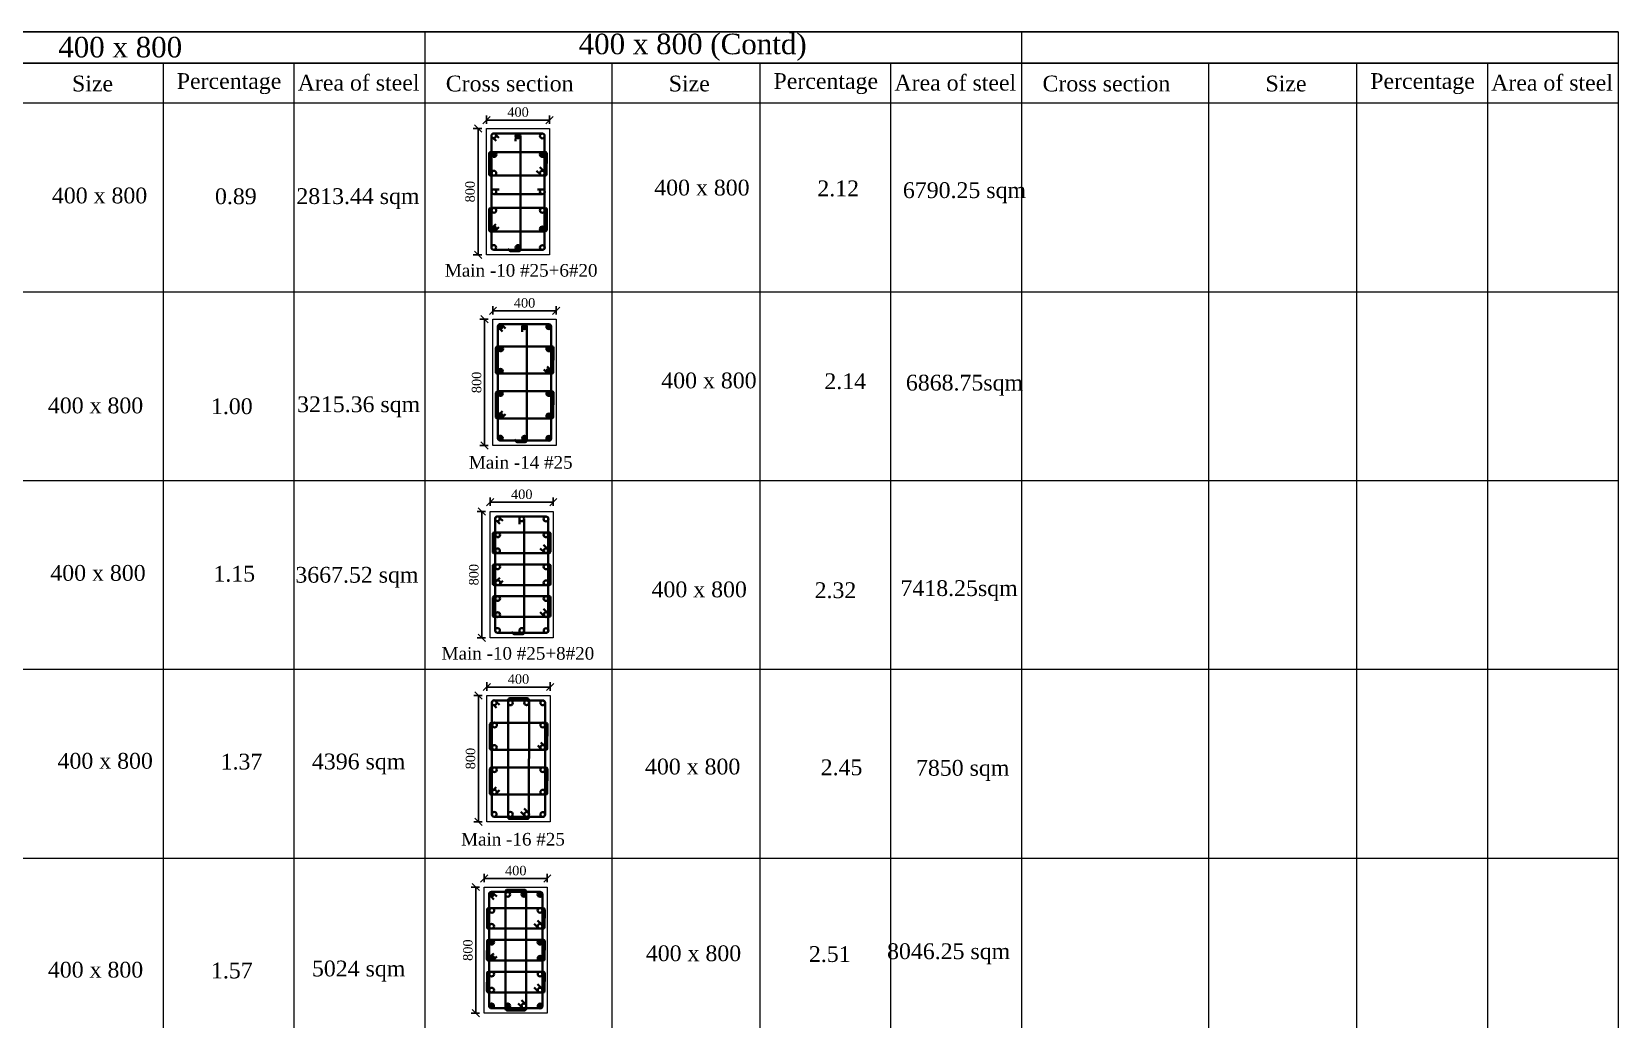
# Model space of a CAD drawing. Header units: millimetres. Extents: x -111267 to 10003021, y -40114 to 2142304.
# Drawn here: x 4447556 to 4497836, y 2111022 to 2142304 of the extents above; entities that cross this region are included whole.
import ezdxf

# ---------------------------------------------------------------- set-up
doc = ezdxf.new("R2010")
doc.units = ezdxf.units.MM
doc.header["$PDMODE"] = 2
doc.linetypes.add('DASHED2', pattern=[0.375, 0.25, -0.125])
for name, color, linetype, lineweight in [('6.Dim', 8, 'Continuous', 9), ('object line', 23, 'Continuous', 13), ('reinmt', 241, 'Continuous', 40), ('S-Beam', 4, 'DASHED2', 15), ('S-Dim', 8, 'Continuous', 5)]:
    doc.layers.add(name, color=color, linetype=linetype, lineweight=lineweight)
doc.layers.add('9.Title', color=7, linetype='Continuous')
doc.styles.add('DRIQsmall', font='times.ttf', dxfattribs={"height": 0.2})
doc.styles.add('Times new roman', font='times.ttf', dxfattribs={"height": 300})
doc.dimstyles.new('Scale 20', dxfattribs={"dimscale": 0, "dimtxt": 250, "dimasz": 230, "dimexe": 150, "dimexo": 150, "dimgap": 100, "dimtad": 1, "dimtoh": 1, "dimdec": 0, "dimlfac": 0.2, "dimzin": 0, "dimdsep": 46, "dimtxsty": 'Times new roman', "dimblk": 'OBLIQUE', "dimcen": 0.09, "dimclrd": 256, "dimclrt": 3, "dimadec": 0, "dimazin": 0, "dimtfac": 1, "dimtdec": 0, "dimtofl": 0, "dimtmove": 0, "dimatfit": 3, "dimfxl": 150, "dimfxlon": 1, "dimtolj": 1, "dimtzin": 0, "dimarcsym": 0})

# ---------------------------------------------------------------- blocks, each defined once
blk = doc.blocks.new('_Oblique')
at = {"color": 0, "linetype": 'ByBlock', "lineweight": -2}
blk.add_line((-0.5, -0.5), (0.5, 0.5), dxfattribs=at)
blk = doc.blocks.new('*D764')
at = {"layer": 'Defpoints', "color": 0, "ltscale": 6, "transparency": 16777216}
for p in [(4461968, 2139238), (4461701, 2135238), (4461968, 2135238)]:
    blk.add_point(p, dxfattribs=at)
at = {"layer": 'S-Dim', "color": 0, "lineweight": -2, "ltscale": 6, "transparency": 16777216}
for p, q in [((4461818, 2139238), (4461551, 2139238)), ((4461818, 2135238), (4461551, 2135238))]:
    blk.add_line(p, q, dxfattribs=at)
at = {"layer": 'S-Dim', "lineweight": -2, "ltscale": 6, "transparency": 16777216}
blk.add_line((4461701, 2139238), (4461701, 2135238), dxfattribs=at)
at = {"layer": 'S-Dim', "lineweight": -2, "ltscale": 6, "transparency": 16777216, "xscale": 230, "yscale": 230, "zscale": 230}
for p, rotation in [((4461701, 2139238), 90), ((4461701, 2135238), 270)]:
    blk.add_blockref('_Oblique', p, dxfattribs=dict(at, rotation=rotation))
at = {"layer": 'S-Dim', "color": 3, "ltscale": 6, "transparency": 16777216, "insert": (4461449, 2137238), "char_height": 300, "attachment_point": 5, "rotation": 90, "style": 'Times new roman'}
blk.add_mtext('\\A1;800', dxfattribs=at)
blk = doc.blocks.new('*D765')
at = {"layer": 'Defpoints', "color": 0, "ltscale": 6, "transparency": 16777216}
for p in [(4463968, 2139505), (4461968, 2139238), (4463968, 2139238)]:
    blk.add_point(p, dxfattribs=at)
at = {"layer": 'S-Dim', "color": 0, "lineweight": -2, "ltscale": 6, "transparency": 16777216}
for p, q in [((4461968, 2139388), (4461968, 2139655)), ((4463968, 2139388), (4463968, 2139655))]:
    blk.add_line(p, q, dxfattribs=at)
at = {"layer": 'S-Dim', "lineweight": -2, "ltscale": 6, "transparency": 16777216}
blk.add_line((4461968, 2139505), (4463968, 2139505), dxfattribs=at)
at = {"layer": 'S-Dim', "lineweight": -2, "ltscale": 6, "transparency": 16777216, "xscale": 230, "yscale": 230, "zscale": 230, "rotation": 180}
blk.add_blockref('_Oblique', (4461968, 2139505), dxfattribs=at)
at = {"layer": 'S-Dim', "lineweight": -2, "ltscale": 6, "transparency": 16777216, "xscale": 230, "yscale": 230, "zscale": 230}
blk.add_blockref('_Oblique', (4463968, 2139505), dxfattribs=at)
at = {"layer": 'S-Dim', "color": 3, "ltscale": 6, "transparency": 16777216, "insert": (4462968, 2139757), "char_height": 300, "attachment_point": 5, "style": 'Times new roman'}
blk.add_mtext('\\A1;400', dxfattribs=at)
blk = doc.blocks.new('*D766')
at = {"layer": 'Defpoints', "color": 0, "ltscale": 6, "transparency": 16777216}
for p in [(4462086, 2127105), (4461819, 2123105), (4462086, 2123105)]:
    blk.add_point(p, dxfattribs=at)
at = {"layer": 'S-Dim', "color": 0, "lineweight": -2, "ltscale": 6, "transparency": 16777216}
for p, q in [((4461936, 2127105), (4461669, 2127105)), ((4461936, 2123105), (4461669, 2123105))]:
    blk.add_line(p, q, dxfattribs=at)
at = {"layer": 'S-Dim', "lineweight": -2, "ltscale": 6, "transparency": 16777216}
blk.add_line((4461819, 2127105), (4461819, 2123105), dxfattribs=at)
at = {"layer": 'S-Dim', "lineweight": -2, "ltscale": 6, "transparency": 16777216, "xscale": 230, "yscale": 230, "zscale": 230}
for p, rotation in [((4461819, 2127105), 90), ((4461819, 2123105), 270)]:
    blk.add_blockref('_Oblique', p, dxfattribs=dict(at, rotation=rotation))
at = {"layer": 'S-Dim', "color": 3, "ltscale": 6, "transparency": 16777216, "insert": (4461566, 2125105), "char_height": 300, "attachment_point": 5, "rotation": 90, "style": 'Times new roman'}
blk.add_mtext('\\A1;800', dxfattribs=at)
blk = doc.blocks.new('*D767')
at = {"layer": 'Defpoints', "color": 0, "ltscale": 6, "transparency": 16777216}
for p in [(4464086, 2127398), (4462086, 2127131), (4464086, 2127131)]:
    blk.add_point(p, dxfattribs=at)
at = {"layer": 'S-Dim', "color": 0, "lineweight": -2, "ltscale": 6, "transparency": 16777216}
for p, q in [((4462086, 2127281), (4462086, 2127548)), ((4464086, 2127281), (4464086, 2127548))]:
    blk.add_line(p, q, dxfattribs=at)
at = {"layer": 'S-Dim', "lineweight": -2, "ltscale": 6, "transparency": 16777216}
blk.add_line((4462086, 2127398), (4464086, 2127398), dxfattribs=at)
at = {"layer": 'S-Dim', "lineweight": -2, "ltscale": 6, "transparency": 16777216, "xscale": 230, "yscale": 230, "zscale": 230, "rotation": 180}
blk.add_blockref('_Oblique', (4462086, 2127398), dxfattribs=at)
at = {"layer": 'S-Dim', "lineweight": -2, "ltscale": 6, "transparency": 16777216, "xscale": 230, "yscale": 230, "zscale": 230}
blk.add_blockref('_Oblique', (4464086, 2127398), dxfattribs=at)
at = {"layer": 'S-Dim', "color": 3, "ltscale": 6, "transparency": 16777216, "insert": (4463086, 2127650), "char_height": 300, "attachment_point": 5, "style": 'Times new roman'}
blk.add_mtext('\\A1;400', dxfattribs=at)
blk = doc.blocks.new('*D768')
at = {"layer": 'Defpoints', "color": 0, "ltscale": 6, "transparency": 16777216}
for p in [(4461896, 2115211), (4461629, 2111211), (4461896, 2111211)]:
    blk.add_point(p, dxfattribs=at)
at = {"layer": 'S-Dim', "color": 0, "lineweight": -2, "ltscale": 6, "transparency": 16777216}
for p, q in [((4461746, 2115211), (4461479, 2115211)), ((4461746, 2111211), (4461479, 2111211))]:
    blk.add_line(p, q, dxfattribs=at)
at = {"layer": 'S-Dim', "lineweight": -2, "ltscale": 6, "transparency": 16777216}
blk.add_line((4461629, 2115211), (4461629, 2111211), dxfattribs=at)
at = {"layer": 'S-Dim', "lineweight": -2, "ltscale": 6, "transparency": 16777216, "xscale": 230, "yscale": 230, "zscale": 230}
for p, rotation in [((4461629, 2115211), 90), ((4461629, 2111211), 270)]:
    blk.add_blockref('_Oblique', p, dxfattribs=dict(at, rotation=rotation))
at = {"layer": 'S-Dim', "color": 3, "ltscale": 6, "transparency": 16777216, "insert": (4461377, 2113211), "char_height": 300, "attachment_point": 5, "rotation": 90, "style": 'Times new roman'}
blk.add_mtext('\\A1;800', dxfattribs=at)
blk = doc.blocks.new('*D769')
at = {"layer": 'Defpoints', "color": 0, "ltscale": 6, "transparency": 16777216}
for p in [(4463896, 2115478), (4461896, 2115211), (4463896, 2115211)]:
    blk.add_point(p, dxfattribs=at)
at = {"layer": 'S-Dim', "color": 0, "lineweight": -2, "ltscale": 6, "transparency": 16777216}
for p, q in [((4461896, 2115361), (4461896, 2115628)), ((4463896, 2115361), (4463896, 2115628))]:
    blk.add_line(p, q, dxfattribs=at)
at = {"layer": 'S-Dim', "lineweight": -2, "ltscale": 6, "transparency": 16777216}
blk.add_line((4461896, 2115478), (4463896, 2115478), dxfattribs=at)
at = {"layer": 'S-Dim', "lineweight": -2, "ltscale": 6, "transparency": 16777216, "xscale": 230, "yscale": 230, "zscale": 230, "rotation": 180}
blk.add_blockref('_Oblique', (4461896, 2115478), dxfattribs=at)
at = {"layer": 'S-Dim', "lineweight": -2, "ltscale": 6, "transparency": 16777216, "xscale": 230, "yscale": 230, "zscale": 230}
blk.add_blockref('_Oblique', (4463896, 2115478), dxfattribs=at)
at = {"layer": 'S-Dim', "color": 3, "ltscale": 6, "transparency": 16777216, "insert": (4462896, 2115730), "char_height": 300, "attachment_point": 5, "style": 'Times new roman'}
blk.add_mtext('\\A1;400', dxfattribs=at)
blk = doc.blocks.new('*D779')
at = {"layer": 'Defpoints', "color": 0, "ltscale": 6, "transparency": 16777216}
for p in [(4464174, 2133462), (4462174, 2133195), (4464174, 2133195)]:
    blk.add_point(p, dxfattribs=at)
at = {"layer": 'S-Dim', "color": 0, "lineweight": -2, "ltscale": 6, "transparency": 16777216}
for p, q in [((4462174, 2133345), (4462174, 2133612)), ((4464174, 2133345), (4464174, 2133612))]:
    blk.add_line(p, q, dxfattribs=at)
at = {"layer": 'S-Dim', "lineweight": -2, "ltscale": 6, "transparency": 16777216}
blk.add_line((4462174, 2133462), (4464174, 2133462), dxfattribs=at)
at = {"layer": 'S-Dim', "lineweight": -2, "ltscale": 6, "transparency": 16777216, "xscale": 230, "yscale": 230, "zscale": 230, "rotation": 180}
blk.add_blockref('_Oblique', (4462174, 2133462), dxfattribs=at)
at = {"layer": 'S-Dim', "lineweight": -2, "ltscale": 6, "transparency": 16777216, "xscale": 230, "yscale": 230, "zscale": 230}
blk.add_blockref('_Oblique', (4464174, 2133462), dxfattribs=at)
at = {"layer": 'S-Dim', "color": 3, "ltscale": 6, "transparency": 16777216, "insert": (4463174, 2133714), "char_height": 300, "attachment_point": 5, "style": 'Times new roman'}
blk.add_mtext('\\A1;400', dxfattribs=at)
blk = doc.blocks.new('*D772')
at = {"layer": 'Defpoints', "color": 0, "ltscale": 6, "transparency": 16777216}
for p in [(4462174, 2133195), (4461907, 2129195), (4462174, 2129195)]:
    blk.add_point(p, dxfattribs=at)
at = {"layer": 'S-Dim', "color": 0, "lineweight": -2, "ltscale": 6, "transparency": 16777216}
for p, q in [((4462024, 2133195), (4461757, 2133195)), ((4462024, 2129195), (4461757, 2129195))]:
    blk.add_line(p, q, dxfattribs=at)
at = {"layer": 'S-Dim', "lineweight": -2, "ltscale": 6, "transparency": 16777216}
blk.add_line((4461907, 2133195), (4461907, 2129195), dxfattribs=at)
at = {"layer": 'S-Dim', "lineweight": -2, "ltscale": 6, "transparency": 16777216, "xscale": 230, "yscale": 230, "zscale": 230}
for p, rotation in [((4461907, 2133195), 90), ((4461907, 2129195), 270)]:
    blk.add_blockref('_Oblique', p, dxfattribs=dict(at, rotation=rotation))
at = {"layer": 'S-Dim', "color": 3, "ltscale": 6, "transparency": 16777216, "insert": (4461655, 2131195), "char_height": 300, "attachment_point": 5, "rotation": 90, "style": 'Times new roman'}
blk.add_mtext('\\A1;800', dxfattribs=at)
blk = doc.blocks.new('*D773')
at = {"layer": 'Defpoints', "color": 0, "ltscale": 6, "transparency": 16777216}
for p in [(4464174, 2133462), (4462174, 2133195), (4464174, 2133195)]:
    blk.add_point(p, dxfattribs=at)
at = {"layer": 'S-Dim', "color": 0, "lineweight": -2, "ltscale": 6, "transparency": 16777216}
for p, q in [((4462174, 2133345), (4462174, 2133612)), ((4464174, 2133345), (4464174, 2133612))]:
    blk.add_line(p, q, dxfattribs=at)
at = {"layer": 'S-Dim', "lineweight": -2, "ltscale": 6, "transparency": 16777216}
blk.add_line((4462174, 2133462), (4464174, 2133462), dxfattribs=at)
at = {"layer": 'S-Dim', "lineweight": -2, "ltscale": 6, "transparency": 16777216, "xscale": 230, "yscale": 230, "zscale": 230, "rotation": 180}
blk.add_blockref('_Oblique', (4462174, 2133462), dxfattribs=at)
at = {"layer": 'S-Dim', "lineweight": -2, "ltscale": 6, "transparency": 16777216, "xscale": 230, "yscale": 230, "zscale": 230}
blk.add_blockref('_Oblique', (4464174, 2133462), dxfattribs=at)
at = {"layer": 'S-Dim', "color": 3, "ltscale": 6, "transparency": 16777216, "insert": (4463174, 2133714), "char_height": 300, "attachment_point": 5, "style": 'Times new roman'}
blk.add_mtext('\\A1;400', dxfattribs=at)
blk = doc.blocks.new('*D798')
at = {"layer": 'Defpoints', "color": 0, "ltscale": 6, "transparency": 16777216}
for p in [(4461982, 2121279), (4461715, 2117279), (4461982, 2117279)]:
    blk.add_point(p, dxfattribs=at)
at = {"layer": 'S-Dim', "color": 0, "lineweight": -2, "ltscale": 6, "transparency": 16777216}
for p, q in [((4461832, 2121279), (4461565, 2121279)), ((4461832, 2117279), (4461565, 2117279))]:
    blk.add_line(p, q, dxfattribs=at)
at = {"layer": 'S-Dim', "lineweight": -2, "ltscale": 6, "transparency": 16777216}
blk.add_line((4461715, 2121279), (4461715, 2117279), dxfattribs=at)
at = {"layer": 'S-Dim', "lineweight": -2, "ltscale": 6, "transparency": 16777216, "xscale": 230, "yscale": 230, "zscale": 230}
for p, rotation in [((4461715, 2121279), 90), ((4461715, 2117279), 270)]:
    blk.add_blockref('_Oblique', p, dxfattribs=dict(at, rotation=rotation))
at = {"layer": 'S-Dim', "color": 3, "ltscale": 6, "transparency": 16777216, "insert": (4461463, 2119279), "char_height": 300, "attachment_point": 5, "rotation": 90, "style": 'Times new roman'}
blk.add_mtext('\\A1;800', dxfattribs=at)
blk = doc.blocks.new('*D864')
at = {"layer": 'Defpoints', "color": 0, "ltscale": 6, "transparency": 16777216}
for p in [(4463982, 2121546), (4461982, 2121279), (4463982, 2121279)]:
    blk.add_point(p, dxfattribs=at)
at = {"layer": 'S-Dim', "color": 0, "lineweight": -2, "ltscale": 6, "transparency": 16777216}
for p, q in [((4461982, 2121429), (4461982, 2121696)), ((4463982, 2121429), (4463982, 2121696))]:
    blk.add_line(p, q, dxfattribs=at)
at = {"layer": 'S-Dim', "lineweight": -2, "ltscale": 6, "transparency": 16777216}
blk.add_line((4461982, 2121546), (4463982, 2121546), dxfattribs=at)
at = {"layer": 'S-Dim', "lineweight": -2, "ltscale": 6, "transparency": 16777216, "xscale": 230, "yscale": 230, "zscale": 230, "rotation": 180}
blk.add_blockref('_Oblique', (4461982, 2121546), dxfattribs=at)
at = {"layer": 'S-Dim', "lineweight": -2, "ltscale": 6, "transparency": 16777216, "xscale": 230, "yscale": 230, "zscale": 230}
blk.add_blockref('_Oblique', (4463982, 2121546), dxfattribs=at)
at = {"layer": 'S-Dim', "color": 3, "ltscale": 6, "transparency": 16777216, "insert": (4462982, 2121798), "char_height": 300, "attachment_point": 5, "style": 'Times new roman'}
blk.add_mtext('\\A1;400', dxfattribs=at)

msp = doc.modelspace()

# ---------------------------------------------------------------- hatches: boundary and pattern name
at = {"layer": '6.Dim', "linetype": 'Continuous'}
h = msp.add_hatch(color=8, dxfattribs=at)
h.dxf.hatch_style = 1
edge = h.paths.add_edge_path()
edge.add_arc((4462968.1, 2139005.3), 75.5, 0, 360)
h = msp.add_hatch(color=8, dxfattribs=at)
h.dxf.hatch_style = 1
edge = h.paths.add_edge_path()
edge.add_arc((4462209, 2138412.9), 75.5, 0, 360)
h = msp.add_hatch(color=8, dxfattribs=at)
h.dxf.hatch_style = 1
edge = h.paths.add_edge_path()
edge.add_arc((4463736.6, 2138412.9), 75.5, 0, 360)
h = msp.add_hatch(color=8, dxfattribs=at)
h.dxf.hatch_style = 1
edge = h.paths.add_edge_path()
edge.add_arc((4462204.2, 2136056.5), 75.5, 0, 360)
h = msp.add_hatch(color=8, dxfattribs=at)
h.dxf.hatch_style = 1
edge = h.paths.add_edge_path()
edge.add_arc((4463738.3, 2136056.5), 75.5, 0, 360)
h = msp.add_hatch(color=8, dxfattribs=at)
h.dxf.hatch_style = 1
edge = h.paths.add_edge_path()
edge.add_arc((4462968.1, 2135470.7), 75.5, 0, 360)
h = msp.add_hatch(color=8, dxfattribs=at)
h.dxf.hatch_style = 1
edge = h.paths.add_edge_path()
edge.add_arc((4462403.5, 2132965.7), 75.5, -180, 180, ccw=False)
h = msp.add_hatch(color=8, dxfattribs=at)
h.dxf.hatch_style = 1
edge = h.paths.add_edge_path()
edge.add_arc((4463174.1, 2132962.4), 75.5, -180, 180, ccw=False)
h = msp.add_hatch(color=8, dxfattribs=at)
h.dxf.hatch_style = 1
edge = h.paths.add_edge_path()
edge.add_arc((4463942.1, 2132959), 75.5, -180, 180, ccw=False)
h = msp.add_hatch(color=8, dxfattribs=at)
h.dxf.hatch_style = 1
edge = h.paths.add_edge_path()
edge.add_arc((4462417, 2132257.4), 75.5, 0, 360)
h = msp.add_hatch(color=8, dxfattribs=at)
h.dxf.hatch_style = 1
edge = h.paths.add_edge_path()
edge.add_arc((4462417, 2132257.4), 75.5, 0, 360)
h = msp.add_hatch(color=8, dxfattribs=at)
h.dxf.hatch_style = 1
edge = h.paths.add_edge_path()
edge.add_arc((4463944.6, 2132257.4), 75.5, 0, 360)
h = msp.add_hatch(color=8, dxfattribs=at)
h.dxf.hatch_style = 1
edge = h.paths.add_edge_path()
edge.add_arc((4463944.6, 2132257.4), 75.5, 0, 360)
h = msp.add_hatch(color=8, dxfattribs=at)
h.dxf.hatch_style = 1
edge = h.paths.add_edge_path()
edge.add_arc((4462410.5, 2131549.2), 75.5, 0, 360)
h = msp.add_hatch(color=8, dxfattribs=at)
h.dxf.hatch_style = 1
edge = h.paths.add_edge_path()
edge.add_arc((4462410.5, 2131549.2), 75.5, 0, 360)
h = msp.add_hatch(color=8, dxfattribs=at)
h.dxf.hatch_style = 1
edge = h.paths.add_edge_path()
edge.add_arc((4463944.6, 2131549.2), 75.5, 0, 360)
h = msp.add_hatch(color=8, dxfattribs=at)
h.dxf.hatch_style = 1
edge = h.paths.add_edge_path()
edge.add_arc((4463944.6, 2131549.2), 75.5, 0, 360)
h = msp.add_hatch(color=8, dxfattribs=at)
h.dxf.hatch_style = 1
edge = h.paths.add_edge_path()
edge.add_arc((4462410.5, 2130840.9), 75.5, 0, 360)
h = msp.add_hatch(color=8, dxfattribs=at)
h.dxf.hatch_style = 1
edge = h.paths.add_edge_path()
edge.add_arc((4462410.5, 2130840.9), 75.5, 0, 360)
h = msp.add_hatch(color=8, dxfattribs=at)
h.dxf.hatch_style = 1
edge = h.paths.add_edge_path()
edge.add_arc((4463944.6, 2130840.9), 75.5, 0, 360)
h = msp.add_hatch(color=8, dxfattribs=at)
h.dxf.hatch_style = 1
edge = h.paths.add_edge_path()
edge.add_arc((4463944.6, 2130840.9), 75.5, 0, 360)
h = msp.add_hatch(color=8, dxfattribs=at)
h.dxf.hatch_style = 1
edge = h.paths.add_edge_path()
edge.add_arc((4462410.5, 2130132.7), 75.5, 0, 360)
h = msp.add_hatch(color=8, dxfattribs=at)
h.dxf.hatch_style = 1
edge = h.paths.add_edge_path()
edge.add_arc((4462410.5, 2130132.7), 75.5, 0, 360)
h = msp.add_hatch(color=8, dxfattribs=at)
h.dxf.hatch_style = 1
edge = h.paths.add_edge_path()
edge.add_arc((4463944.6, 2130132.7), 75.5, 0, 360)
h = msp.add_hatch(color=8, dxfattribs=at)
h.dxf.hatch_style = 1
edge = h.paths.add_edge_path()
edge.add_arc((4463944.6, 2130132.7), 75.5, 0, 360)
h = msp.add_hatch(color=8, dxfattribs=at)
h.dxf.hatch_style = 1
edge = h.paths.add_edge_path()
edge.add_arc((4462405.2, 2129429.7), 75.5, -180, 180, ccw=False)
h = msp.add_hatch(color=8, dxfattribs=at)
h.dxf.hatch_style = 1
edge = h.paths.add_edge_path()
edge.add_arc((4463174.1, 2129427.8), 75.5, -180, 180, ccw=False)
h = msp.add_hatch(color=8, dxfattribs=at)
h.dxf.hatch_style = 1
edge = h.paths.add_edge_path()
edge.add_arc((4463944.6, 2129424.5), 75.5, -180, 180, ccw=False)
h = msp.add_hatch(color=8, dxfattribs=at)
h.dxf.hatch_style = 1
edge = h.paths.add_edge_path()
edge.add_arc((4462326.5, 2126364.2), 75.5, 0, 360)
edge = h.paths.add_edge_path()
edge.add_arc((4462320.2, 2125861.7), 75.5, 0, 360)
edge = h.paths.add_edge_path()
edge.add_arc((4462321.2, 2124346.9), 75.5, 0, 360)
edge = h.paths.add_edge_path()
edge.add_arc((4462321.8, 2123839.5), 75.5, 0, 360)
edge = h.paths.add_edge_path()
edge.add_arc((4463855.3, 2124346.9), 75.5, 0, 360)
edge = h.paths.add_edge_path()
edge.add_arc((4463855.9, 2123839.5), 75.5, 0, 360)
edge = h.paths.add_edge_path()
edge.add_arc((4463854.2, 2125861.7), 75.5, 0, 360)
edge = h.paths.add_edge_path()
edge.add_arc((4463854.1, 2126364.2), 75.5, 0, 360)
h = msp.add_hatch(color=8, dxfattribs=at)
h.dxf.hatch_style = 1
edge = h.paths.add_edge_path()
edge.add_arc((4462125.5, 2114981.7), 75.5, 0, 360)
h = msp.add_hatch(color=8, dxfattribs=at)
h.dxf.hatch_style = 1
edge = h.paths.add_edge_path()
edge.add_arc((4463154.6, 2114978.4), 75.5, 0, 360)
h = msp.add_hatch(color=8, dxfattribs=at)
h.dxf.hatch_style = 1
edge = h.paths.add_edge_path()
edge.add_arc((4463664.1, 2114975), 75.5, 0, 360)
h = msp.add_hatch(color=8, dxfattribs=at)
h.dxf.hatch_style = 1
edge = h.paths.add_edge_path()
edge.add_arc((4462131.1, 2113460.2), 75.5, 0, 360)
h = msp.add_hatch(color=8, dxfattribs=at)
h.dxf.hatch_style = 1
edge = h.paths.add_edge_path()
edge.add_arc((4463665.2, 2113460.2), 75.5, 0, 360)
h = msp.add_hatch(color=8, dxfattribs=at)
h.dxf.hatch_style = 1
edge = h.paths.add_edge_path()
edge.add_arc((4462138, 2112955.3), 75.5, 0, 360)
h = msp.add_hatch(color=8, dxfattribs=at)
h.dxf.hatch_style = 1
edge = h.paths.add_edge_path()
edge.add_arc((4463665.6, 2112955.3), 75.5, 0, 360)
h = msp.add_hatch(color=8, dxfattribs=at)
h.dxf.hatch_style = 1
edge = h.paths.add_edge_path()
edge.add_arc((4462127.2, 2111445.8), 75.5, 0, 360)
h = msp.add_hatch(color=8, dxfattribs=at)
h.dxf.hatch_style = 1
edge = h.paths.add_edge_path()
edge.add_arc((4462641.4, 2111445.6), 75.5, 0, 360)
h = msp.add_hatch(color=8, dxfattribs=at)
h.dxf.hatch_style = 1
edge = h.paths.add_edge_path()
edge.add_arc((4463666.6, 2111440.5), 75.5, 0, 360)

# ---------------------------------------------------------------- linework, layer by layer
at = {"layer": '9.Title'}
for p, q in [((4403280.1, 2142303.8, -198769.9), (4497836.1, 2142303.8, -198769.9)), ((4403280.1, 2141303.8, -198769.9), (4497836.1, 2141303.8, -198769.9))]:
    msp.add_line(p, q, dxfattribs=at)
at = {"layer": 'object line', "elevation": 198769.9}
for points in [[(4461968.1, 2139238), (4463968.1, 2139238), (4463968.1, 2135238), (4461968.1, 2135238)], [(4462174.1, 2133195.1), (4464174.1, 2133195.1), (4464174.1, 2129195.1), (4462174.1, 2129195.1)], [(4462174.1, 2133195.1), (4464174.1, 2133195.1), (4464174.1, 2129195.1), (4462174.1, 2129195.1)], [(4462085.7, 2127105.2), (4464085.7, 2127105.2), (4464085.7, 2123105.2), (4462085.7, 2123105.2)]]:
    msp.add_lwpolyline(points, close=True, dxfattribs=at)
at = {"layer": 'object line'}
for points in [[(4461982, 2121279.2), (4463982, 2121279.2), (4463982, 2117279.2), (4461982, 2117279.2)], [(4461896.1, 2115211.1), (4463896.1, 2115211.1), (4463896.1, 2111211.1), (4461896.1, 2111211.1)]]:
    msp.add_lwpolyline(points, close=True, dxfattribs=at)
at = {"layer": 'reinmt', "linetype": 'Continuous', "lineweight": 35}
for p, q in [((4462126.2, 2135467.4, 198769.9), (4462126.2, 2139008.6, 198769.9)), ((4462184.8, 2138932.3, 198769.9), (4462272.9, 2138846, 198769.9)), ((4462197.5, 2139080, 198769.9), (4463738.7, 2139080, 198769.9)), ((4462276, 2139025.5, 198769.9), (4462364.3, 2138942.5, 198769.9)), ((4462892.7, 2139009.3, 198769.9), (4462892.3, 2138838, 198769.9)), ((4463810.1, 2139008.6, 198769.9), (4463810.1, 2135467.4, 198769.9)), ((4462051.8, 2137788.6, 198769.9), (4462054.5, 2138448.4, 198769.9)), ((4462094.5, 2138488.2, 198769.9), (4463837.1, 2138488.2, 198769.9)), ((4463877.1, 2138448, 198769.9), (4463874.3, 2137788.2, 198769.9)), ((4463655.9, 2138010.6, 198769.9), (4463781.5, 2137884.8, 198769.9)), ((4462091.8, 2137748.4, 198769.9), (4463834.3, 2137748.4, 198769.9)), ((4463552, 2137900.3, 198769.9), (4463676.7, 2137778.3, 198769.9)), ((4462202.7, 2137159.5, 198769.9), (4463739, 2137159.2, 198769.9)), ((4462368.7, 2137310.1, 198769.9), (4462208.8, 2137310.2, 198769.9)), ((4463734, 2137310.1, 198769.9), (4463582.8, 2137310.1, 198769.9)), ((4462053, 2136021.3, 198769.9), (4462055.8, 2136681.1, 198769.9)), ((4462095.8, 2136720.9, 198769.9), (4463838.4, 2136720.9, 198769.9)), ((4463878.4, 2136680.7, 198769.9), (4463875.6, 2136020.9, 198769.9)), ((4462093, 2135981.1, 198769.9), (4463835.6, 2135981.1, 198769.9)), ((4462264.4, 2136210.1, 198769.9), (4462176, 2136127.1, 198769.9)), ((4462364, 2136113.4, 198769.9), (4462275.8, 2136027.2, 198769.9)), ((4463738.7, 2135396, 198769.9), (4462197.5, 2135396, 198769.9)), ((4462332.1, 2129424.5, 198769.9), (4462332.1, 2132965.7, 198769.9)), ((4462332.1, 2129424.5, 198769.9), (4462332.1, 2132965.7, 198769.9)), ((4462403.5, 2133037, 198769.9), (4463944.6, 2133037, 198769.9)), ((4462403.5, 2133037, 198769.9), (4463944.6, 2133037, 198769.9)), ((4462481.9, 2132982.5, 198769.9), (4462570.3, 2132899.5, 198769.9)), ((4462481.9, 2132982.5, 198769.9), (4462570.3, 2132899.5, 198769.9)), ((4463098.6, 2132966.4, 198769.9), (4463098.2, 2132795, 198769.9)), ((4463098.6, 2132966.4, 198769.9), (4463098.2, 2132795, 198769.9)), ((4464016, 2132965.7, 198769.9), (4464016, 2129424.5, 198769.9)), ((4464016, 2132965.7, 198769.9), (4464016, 2129424.5, 198769.9)), ((4462390.7, 2132889.3, 198769.9), (4462478.8, 2132803, 198769.9)), ((4462390.7, 2132889.3, 198769.9), (4462478.8, 2132803, 198769.9)), ((4462263.2, 2131523.9, 198769.9), (4462268.3, 2132282.7, 198769.9)), ((4462263.2, 2131523.9, 198769.9), (4462268.3, 2132282.7, 198769.9)), ((4462318.3, 2132332.7, 198769.9), (4464040.9, 2132332.7, 198769.9)), ((4462318.3, 2132332.7, 198769.9), (4464040.9, 2132332.7, 198769.9)), ((4464090.9, 2132282.5, 198769.9), (4464085.7, 2131513.4, 198769.9)), ((4462313.2, 2131473.6, 198769.9), (4464035.7, 2131473.6, 198769.9)), ((4462313.2, 2131473.6, 198769.9), (4464045.7, 2131473.6, 198769.9)), ((4463786.5, 2131605.7, 198769.9), (4463874.6, 2131519.5, 198769.9)), ((4463886.3, 2131702.4, 198769.9), (4463974.6, 2131619.3, 198769.9)), ((4462318.3, 2130916.3, 198769.9), (4464040.9, 2130916.3, 198769.9)), ((4462318.3, 2130916.3, 198769.9), (4464040.9, 2130916.3, 198769.9)), ((4462263.2, 2130107.4, 198769.9), (4462268.3, 2130866.3, 198769.9)), ((4462263.2, 2130107.4, 198769.9), (4462268.3, 2130866.3, 198769.9)), ((4464090.9, 2130866, 198769.9), (4464085.7, 2130096.9, 198769.9)), ((4462313.2, 2130057.2, 198769.9), (4464035.7, 2130057.2, 198769.9)), ((4462313.2, 2130057.2, 198769.9), (4464045.7, 2130057.2, 198769.9)), ((4462470.7, 2130286.3, 198769.9), (4462382.3, 2130203.3, 198769.9)), ((4462570.3, 2130189.6, 198769.9), (4462482.1, 2130103.4, 198769.9)), ((4463944.6, 2129353.1, 198769.9), (4462403.5, 2129353.1, 198769.9)), ((4463944.6, 2129353.1, 198769.9), (4462403.5, 2129353.1, 198769.9)), ((4462243.7, 2123334.6, 198769.9), (4462243.7, 2126875.8, 198769.9)), ((4462315.1, 2126947.2, 198769.9), (4463856.2, 2126947.2, 198769.9)), ((4462393.5, 2126892.7, 198769.9), (4462481.9, 2126809.6, 198769.9)), ((4463010.2, 2126876.5, 198769.9), (4463009.8, 2126705.1, 198769.9)), ((4463927.6, 2126875.8, 198769.9), (4463927.6, 2123334.6, 198769.9)), ((4462169.6, 2125826.5, 198769.9), (4462172, 2126399.7, 198769.9)), ((4462212, 2126439.5, 198769.9), (4463954.6, 2126439.5, 198769.9)), ((4462302.3, 2126799.4, 198769.9), (4462390.4, 2126713.2, 198769.9)), ((4463994.6, 2126399.4, 198769.9), (4463992.2, 2125826.2, 198769.9)), ((4463669.3, 2125938.3, 198769.9), (4463793.9, 2125816.3, 198769.9)), ((4463773.1, 2126048.5, 198769.9), (4463898.7, 2125922.8, 198769.9)), ((4462170.3, 2124816.6, 198769.9), (4462172.7, 2125389.8, 198769.9)), ((4462209.6, 2125786.3, 198769.9), (4463952.2, 2125786.3, 198769.9)), ((4462212.7, 2125429.7, 198769.9), (4463955.3, 2125429.7, 198769.9)), ((4463995.3, 2125389.5, 198769.9), (4463992.9, 2124816.3, 198769.9)), ((4462387.7, 2125003, 198769.9), (4462299.3, 2124920, 198769.9)), ((4462487.4, 2124906.3, 198769.9), (4462399.2, 2124820.1, 198769.9)), ((4462170.9, 2123809.2, 198769.9), (4462173.3, 2124382.4, 198769.9)), ((4462210.3, 2124776.5, 198769.9), (4463952.9, 2124776.5, 198769.9)), ((4462213.3, 2124422.2, 198769.9), (4463955.9, 2124422.2, 198769.9)), ((4463995.9, 2124382.1, 198769.9), (4463993.4, 2123808.9, 198769.9)), ((4463670.9, 2123916.1, 198769.9), (4463795.5, 2123794.1, 198769.9)), ((4463774.8, 2124026.3, 198769.9), (4463900.3, 2123900.6, 198769.9)), ((4462210.9, 2123769.1, 198769.9), (4463953.4, 2123769.1, 198769.9)), ((4463856.2, 2123263.2, 198769.9), (4462315.1, 2123263.2, 198769.9)), ((4462140, 2117508.6), (4462140, 2121049.8)), ((4462198.6, 2120973.4), (4462286.8, 2120887.2)), ((4462211.4, 2121121.2), (4463752.6, 2121121.2)), ((4462289.9, 2121066.7), (4462378.2, 2120983.6)), ((4462651.9, 2121130), (4462652.1, 2117428.4)), ((4462711.9, 2121190), (4463255.5, 2121190)), ((4463314.3, 2117428.4), (4463315.5, 2121130)), ((4463823.9, 2121049.8), (4463823.9, 2117508.6)), ((4462071.1, 2119608), (4462076.3, 2120366.9)), ((4462071.1, 2119608), (4462076.3, 2120366.9)), ((4462126.3, 2120416.9), (4463848.8, 2120416.9)), ((4462126.3, 2120416.9), (4463848.8, 2120416.9)), ((4463898.8, 2120366.7), (4463893.6, 2119597.5)), ((4462121.1, 2119557.8), (4463843.7, 2119557.8)), ((4462121.1, 2119557.8), (4463853.6, 2119557.8)), ((4463594.4, 2119689.9), (4463682.6, 2119603.6)), ((4463694.2, 2119786.5), (4463782.5, 2119703.5)), ((4462071.1, 2118191.5), (4462076.3, 2118950.4)), ((4462071.1, 2118191.5), (4462076.3, 2118950.4)), ((4462126.3, 2119000.4), (4463848.8, 2119000.4)), ((4462126.3, 2119000.4), (4463848.8, 2119000.4)), ((4463898.8, 2118950.2), (4463893.6, 2118181)), ((4462278.6, 2118370.4), (4462190.2, 2118287.5)), ((4462121.1, 2118141.3), (4463843.7, 2118141.3)), ((4462121.1, 2118141.3), (4463853.6, 2118141.3)), ((4462378.3, 2118273.7), (4462290.1, 2118187.5)), ((4463752.6, 2117437.2), (4462211.4, 2117437.2)), ((4463254.3, 2117368.4), (4462712.1, 2117368.4)), ((4463055.5, 2117588.5), (4463180.2, 2117466.5)), ((4463159.4, 2117698.7), (4463284.9, 2117573)), ((4462054.1, 2111440.5), (4462054.1, 2114981.7)), ((4462112.7, 2114905.3), (4462200.9, 2114819.1)), ((4462125.5, 2115053), (4463666.6, 2115053)), ((4462204, 2114998.6), (4462292.3, 2114915.5)), ((4462565.9, 2115061.9), (4462566.1, 2111360.3)), ((4462625.9, 2115121.9), (4463169.6, 2115121.9)), ((4463228.4, 2111360.3), (4463229.6, 2115061.9)), ((4463738, 2114981.7), (4463738, 2111440.5)), ((4461985.4, 2113932.4), (4461988.2, 2114495.4)), ((4462038.2, 2114545.4), (4463763.7, 2114545.4)), ((4463813.7, 2114495.4), (4463810.9, 2113932)), ((4462025.4, 2113892.2), (4463770.9, 2113892.2)), ((4463479.7, 2114044.2), (4463604.3, 2113922.2)), ((4463583.6, 2114154.4), (4463709.1, 2114028.7)), ((4461983.7, 2112920.1), (4461986.6, 2113498.2)), ((4462026.6, 2113538), (4463772.1, 2113538)), ((4463812.1, 2113497.8), (4463809.2, 2112919.7)), ((4462023.7, 2112879.9), (4463769.2, 2112879.9)), ((4462198.1, 2113108.9), (4462109.7, 2113025.9)), ((4462297.8, 2113012.2), (4462209.6, 2112926)), ((4461984, 2111920), (4461986.8, 2112488.3)), ((4462026.8, 2112528.1), (4463772.3, 2112528.1)), ((4463812.3, 2112487.9), (4463809.5, 2111920)), ((4462034, 2111870), (4463759.5, 2111870)), ((4463480.9, 2112026.9), (4463605.6, 2111904.9)), ((4463584.8, 2112137.1), (4463710.4, 2112011.4)), ((4463666.6, 2111369.1), (4462125.5, 2111369.1)), ((4463168.4, 2111300.3), (4462626.1, 2111300.3)), ((4462969.6, 2111520.4), (4463094.2, 2111398.4)), ((4463073.5, 2111630.6), (4463199, 2111504.9))]:
    msp.add_line(p, q, dxfattribs=at)
at = {"layer": 'reinmt', "linetype": 'Continuous', "lineweight": 35, "elevation": 198769.9}
for points in [[(4462646.9, 2135430.8), (4462720.6, 2135349.2), (4462983.2, 2135349.2, 0.4142858), (4463043.2, 2135409.2), (4463042.3, 2138991.2)], [(4462852.8, 2129387.9), (4462926.6, 2129306.3), (4463189.1, 2129306.3, 0.4142858), (4463249.1, 2129366.3), (4463248.3, 2132948.2)], [(4462764.4, 2123298), (4462838.2, 2123216.4), (4463100.7, 2123216.4, 0.4142858), (4463160.7, 2123276.4), (4463159.9, 2126858.3)]]:
    msp.add_lwpolyline(points, format="xyb", dxfattribs=at)
at = {"layer": 'reinmt', "linetype": 'Continuous', "lineweight": 35}
for centre in [(4462197.5, 2139008.6, 198769.9), (4462968.1, 2139005.3, 198769.9), (4463736.2, 2139002, 198769.9), (4462209, 2138412.9, 198769.9), (4463736.6, 2138412.9, 198769.9), (4462202.9, 2137823.8, 198769.9), (4463737, 2137823.8, 198769.9), (4462203.3, 2137234.7, 198769.9), (4463737.4, 2137234.7, 198769.9), (4462203.8, 2136645.6, 198769.9), (4463737.9, 2136645.6, 198769.9), (4462204.2, 2136056.5, 198769.9), (4463738.3, 2136056.5, 198769.9), (4462199.3, 2135472.7, 198769.9), (4462968.1, 2135470.7, 198769.9), (4463738.7, 2135467.4, 198769.9), (4462403.5, 2132965.7, 198769.9), (4462403.5, 2132965.7, 198769.9), (4463174.1, 2132962.4, 198769.9), (4463174.1, 2132962.4, 198769.9), (4463942.1, 2132959, 198769.9), (4463942.1, 2132959, 198769.9), (4462417, 2132257.4, 198769.9), (4462417, 2132257.4, 198769.9), (4463944.6, 2132257.4, 198769.9), (4463944.6, 2132257.4, 198769.9), (4462410.5, 2131549.2, 198769.9), (4462410.5, 2131549.2, 198769.9), (4463944.6, 2131549.2, 198769.9), (4463944.6, 2131549.2, 198769.9), (4462410.5, 2130840.9, 198769.9), (4462410.5, 2130840.9, 198769.9), (4463944.6, 2130840.9, 198769.9), (4463944.6, 2130840.9, 198769.9), (4462410.5, 2130132.7, 198769.9), (4462410.5, 2130132.7, 198769.9), (4463944.6, 2130132.7, 198769.9), (4463944.6, 2130132.7, 198769.9), (4462405.2, 2129429.7, 198769.9), (4462405.2, 2129429.7, 198769.9), (4463174.1, 2129427.8, 198769.9), (4463174.1, 2129427.8, 198769.9), (4463944.6, 2129424.5, 198769.9), (4463944.6, 2129424.5, 198769.9), (4462315.1, 2126875.8, 198769.9), (4463085.7, 2126872.5, 198769.9), (4463853.7, 2126869.1, 198769.9), (4462326.5, 2126364.2, 198769.9), (4463854.1, 2126364.2, 198769.9), (4462320.2, 2125861.7, 198769.9), (4463854.2, 2125861.7, 198769.9), (4462320.7, 2125354.3, 198769.9), (4463854.8, 2125354.3, 198769.9), (4462327.6, 2124849.4, 198769.9), (4463855.1, 2124849.4, 198769.9), (4462321.2, 2124346.9, 198769.9), (4463855.3, 2124346.9, 198769.9), (4462321.8, 2123839.5, 198769.9), (4463855.9, 2123839.5, 198769.9), (4462316.8, 2123339.9, 198769.9), (4463085.7, 2123337.9, 198769.9), (4463856.2, 2123334.6, 198769.9), (4462211.4, 2121049.8), (4462727.4, 2121044.8), (4463240.5, 2121046.5), (4463750, 2121043.2), (4462225, 2120341.6), (4463752.6, 2120341.6), (4462218.5, 2119633.3), (4463752.6, 2119633.3), (4462218.5, 2118925.1), (4463752.6, 2118925.1), (4462218.5, 2118216.8), (4463752.6, 2118216.8), (4462213.2, 2117513.9), (4462727.4, 2117513.7), (4463240.5, 2117511.9), (4463752.6, 2117508.6), (4462125.5, 2114981.7), (4462641.4, 2114976.6), (4463154.6, 2114978.4), (4463664.1, 2114975), (4462136.9, 2114470.1), (4463664.5, 2114470.1), (4462130.6, 2113967.6), (4463664.7, 2113967.6), (4462131.1, 2113460.2), (4463665.2, 2113460.2), (4462138, 2112955.3), (4463665.6, 2112955.3), (4462131.7, 2112452.8), (4463665.7, 2112452.8), (4462132.2, 2111945.4), (4463666.3, 2111945.4), (4462127.2, 2111445.8), (4462641.4, 2111445.6), (4463154.6, 2111443.8), (4463666.6, 2111440.5)]:
    msp.add_circle(centre, 75.5, dxfattribs=at)
for centre, radius, start, end in [((4462197.5, 2139008.6, 198769.9), 71.4, 90, 180), ((4463738.7, 2139008.6, 198769.9), 71.4, 360, 90), ((4462094.5, 2138448.2, 198769.9), 40, 90, 179.75852), ((4463837.1, 2138448.2, 198769.9), 40, 359.75852, 90), ((4462091.8, 2137788.4, 198769.9), 40, 179.75852, 270), ((4463834.3, 2137788.4, 198769.9), 40, 270, 359.75852), ((4462095.8, 2136680.9, 198769.9), 40, 90, 179.75852), ((4463838.4, 2136680.9, 198769.9), 40, 359.75852, 90), ((4462093, 2136021.1, 198769.9), 40, 179.75852, 270), ((4463835.6, 2136021.1, 198769.9), 40, 270, 359.75852), ((4462197.5, 2135467.4, 198769.9), 71.4, 180, 270), ((4463738.7, 2135467.4, 198769.9), 71.4, 270, 0), ((4462403.5, 2132965.7, 198769.9), 71.4, 90, 180), ((4462403.5, 2132965.7, 198769.9), 71.4, 90, 180), ((4463944.6, 2132965.7, 198769.9), 71.4, 360, 90), ((4463944.6, 2132965.7, 198769.9), 71.4, 360, 90), ((4462318.1, 2132282.7, 198769.9), 50, 90, 180), ((4464040.9, 2132282.7, 198769.9), 50, 359.75852, 90), ((4462313.2, 2131523.6, 198769.9), 50, 179.75852, 270), ((4464045.7, 2131513.6, 198769.9), 40, 270, 359.60907), ((4462318.1, 2130866.3, 198769.9), 50, 90, 180), ((4464040.9, 2130866.3, 198769.9), 50, 359.75852, 90), ((4462313.2, 2130107.2, 198769.9), 50, 179.75852, 270), ((4464045.7, 2130097.2, 198769.9), 40, 270, 359.60907), ((4462403.5, 2129424.5, 198769.9), 71.4, 180, 270), ((4462403.5, 2129424.5, 198769.9), 71.4, 180, 270), ((4463944.6, 2129424.5, 198769.9), 71.4, 270, 0), ((4463944.6, 2129424.5, 198769.9), 71.4, 270, 0), ((4462315.1, 2126875.8, 198769.9), 71.4, 90, 180), ((4463856.2, 2126875.8, 198769.9), 71.4, 360, 90), ((4462212, 2126399.5, 198769.9), 40, 90, 179.75852), ((4463954.6, 2126399.5, 198769.9), 40, 359.75852, 90), ((4462209.6, 2125826.3, 198769.9), 40, 179.75852, 270), ((4462212.7, 2125389.7, 198769.9), 40, 90, 179.75852), ((4463952.2, 2125826.3, 198769.9), 40, 270, 359.75852), ((4463955.3, 2125389.7, 198769.9), 40, 359.75852, 90), ((4462210.3, 2124816.5, 198769.9), 40, 179.75852, 270), ((4462213.3, 2124382.2, 198769.9), 40, 90, 179.75852), ((4463952.9, 2124816.5, 198769.9), 40, 270, 359.75852), ((4463955.9, 2124382.2, 198769.9), 40, 359.75852, 90), ((4462210.9, 2123809.1, 198769.9), 40, 179.75852, 270), ((4463953.4, 2123809.1, 198769.9), 40, 270, 359.75852), ((4462315.1, 2123334.6, 198769.9), 71.4, 180, 270), ((4463856.2, 2123334.6, 198769.9), 71.4, 270, 0), ((4462211.4, 2121049.8), 71.4, 90, 180), ((4462711.9, 2121130), 60, 90, 180.00317), ((4463255.5, 2121130), 60, 359.98155, 90), ((4463752.6, 2121049.8), 71.4, 360, 90), ((4462126, 2120366.9), 50, 90, 180), ((4463848.8, 2120366.9), 50, 359.75852, 90), ((4462121.1, 2119607.8), 50, 179.75852, 270), ((4463853.6, 2119597.8), 40, 270, 359.60907), ((4462126, 2118950.4), 50, 90, 180), ((4463848.8, 2118950.4), 50, 359.75852, 90), ((4462121.1, 2118191.3), 50, 179.75852, 270), ((4463853.6, 2118181.3), 40, 270, 359.60907), ((4462211.4, 2117508.6), 71.4, 180, 270), ((4462712.1, 2117428.4), 60, 180.00317, 270), ((4463254.3, 2117428.4), 60, 270, 359.98155), ((4463752.6, 2117508.6), 71.4, 270, 0), ((4462125.5, 2114981.7), 71.4, 90, 180), ((4462625.9, 2115061.9), 60, 90, 180.00317), ((4463169.6, 2115061.9), 60, 359.98155, 90), ((4463666.6, 2114981.7), 71.4, 360, 90), ((4462038, 2114495.4), 50, 90, 180), ((4462038.2, 2114495.4), 50, 90, 180), ((4463763.7, 2114495.4), 50, 0, 90), ((4462025.4, 2113932.2), 40, 179.71371, 270), ((4463770.9, 2113932.2), 40, 270, 359.71371), ((4462026.6, 2113498), 40, 90, 179.71371), ((4463772.1, 2113498), 40, 359.71371, 90), ((4462023.7, 2112919.9), 40, 179.71371, 270), ((4463769.2, 2112919.9), 40, 270, 359.71371), ((4462026.8, 2112488.1), 40, 90, 179.71371), ((4463772.3, 2112488.1), 40, 359.71371, 90), ((4462034, 2111920), 50, 180, 270), ((4463759.5, 2111920), 50, 270, 0), ((4462125.5, 2111440.5), 71.4, 180, 270), ((4462626.1, 2111360.3), 60, 180.00317, 270), ((4463168.4, 2111360.3), 60, 270, 359.98155), ((4463666.6, 2111440.5), 71.4, 270, 0)]:
    msp.add_arc(centre, radius, start, end, dxfattribs=at)
at = {"layer": 'S-Beam', "linetype": 'Continuous', "ltscale": 5}
for p, q in [((4460013.7, 2142303.8, -198769.9), (4460013.7, 2083390.1, -198769.9)), ((4478924.9, 2142303.8, -198769.9), (4478924.9, 2083390.1, -198769.9)), ((4497836.1, 2142303.8, -198769.9), (4497836.1, 2083390.1, -198769.9)), ((4451716.7, 2141303.8, -198769.9), (4451716.7, 2083390.1, -198769.9)), ((4455865.2, 2141303.8, -198769.9), (4455865.2, 2083390.1, -198769.9)), ((4465939.9, 2141303.8, -198769.9), (4465939.9, 2083390.1, -198769.9)), ((4470627.9, 2141303.8, -198769.9), (4470627.9, 2083390.1, -198769.9)), ((4474776.4, 2141303.8, -198769.9), (4474776.4, 2083390.1, -198769.9)), ((4484851.1, 2141303.8, -198769.9), (4484851.1, 2083390.1, -198769.9)), ((4489539.1, 2141303.8, -198769.9), (4489539.1, 2083390.1, -198769.9)), ((4493687.6, 2141303.8, -198769.9), (4493687.6, 2083390.1, -198769.9)), ((4403280.1, 2140049.3, -198769.9), (4497836.1, 2140049.3, -198769.9)), ((4403280.1, 2134069.5, -5345.6), (4497836.1, 2134069.5, -228993)), ((4403280.1, 2128089.5, -5345.6), (4497836.1, 2128089.5, -228993)), ((4403280.1, 2122109.5, -5345.6), (4497836.1, 2122109.5, -228993)), ((4403280.1, 2116129.5, -5345.6), (4497836.1, 2116129.5, -228993))]:
    msp.add_line(p, q, dxfattribs=at)

# ---------------------------------------------------------------- texts
at = {"color": 0, "linetype": 'Continuous', "char_height": 400, "attachment_point": 5, "style": 'Times new roman'}
for s, insert, width in [('Main -10 #25+6#20', (4463067.5, 2134742.2, 198769.9), 5315.086), ('Main -14 #25', (4463052.8, 2128658.9, 198769.9), 3405.581), ('Main -10 #25+8#20', (4462963.8, 2122609.4, 198769.9), 5584.723), ('Main -16 #25', (4462807.1, 2116722.1), 3405.581)]:
    msp.add_mtext(s, dxfattribs=dict(at, insert=insert, width=width))
at = {"layer": '9.Title', "linetype": 'Continuous', "lineweight": 9, "ltscale": 0.5, "width": 8540.737, "attachment_point": 5, "style": 'DRIQsmall'}
for s, insert, char_height in [('400 x 800', (4450359.8, 2141811.4), 650), ('400 x 800 (Contd)', (4468502.1, 2141811.4), 650), ('Percentage', (4453809.8, 2140659.7, -198769.9), 500), ('Area of steel', (4457914.4, 2140685.3, -198769.9), 500), ('Percentage', (4472721, 2140659.7, -198769.9), 500), ('Area of steel', (4476825.6, 2140685.3, -198769.9), 500), ('Percentage', (4491632.2, 2140659.7, -198769.9), 500), ('Area of steel', (4495736.8, 2140685.3, -198769.9), 500), ('Size', (4449483.3, 2140659.7, -198769.9), 500), ('Cross section', (4462702.6, 2140659.7, -198769.9), 500), ('Size', (4468394.5, 2140659.7, -198769.9), 500), ('Cross section', (4481613.8, 2140659.7, -198769.9), 500), ('Size', (4487305.7, 2140659.7, -198769.9), 500), ('400 x 800', (4468795.4, 2137363, 198769.9), 500), ('2.12', (4473113.8, 2137336.6, 198769.9), 500), ('6790.25 sqm', (4477115.8, 2137204.4), 500), ('400 x 800', (4449705.8, 2137112.8, 198769.9), 500), ('0.89', (4454024.2, 2137086.5, 198769.9), 500), ('2813.44 sqm', (4457893.6, 2137015.9), 500), ('400 x 800', (4469018.1, 2131253.8, 198769.9), 500), ('2.14', (4473336.5, 2131227.4, 198769.9), 500), ('6868.75sqm', (4477115.8, 2131106.9), 500), ('400 x 800', (4449578.6, 2130461.3, 198769.9), 500), ('1.00', (4453897.1, 2130434.9, 198769.9), 500), ('3215.36 sqm', (4457915.3, 2130422.1), 500), ('400 x 800', (4449655.9, 2125156.5, 198769.9), 500), ('1.15', (4453974.4, 2125130.1, 198769.9), 500), ('3667.52 sqm', (4457861.3, 2125020.3), 500), ('400 x 800', (4468709.4, 2124634.6, 198769.9), 500), ('2.32', (4473027.9, 2124608.3, 198769.9), 500), ('7418.25sqm', (4476944.7, 2124598.1), 500), ('400 x 800', (4449884.9, 2119204.1, 198769.9), 500), ('1.37', (4454203.4, 2119177.7, 198769.9), 500), ('4396 sqm', (4457915.3, 2119107.1), 500), ('400 x 800', (4468502, 2119022.9), 500), ('2.45', (4473220.3, 2118996.6), 500), ('7850 sqm', (4477058.5, 2118903.8, -198769.9), 500), ('400 x 800', (4468528.9, 2113107.9), 500), ('2.51', (4472847.4, 2113081.5), 500), ('8046.25 sqm', (4476613.8, 2113095.3), 500), ('400 x 800', (4449578.6, 2112587.3, 198769.9), 500), ('1.57', (4453897.1, 2112560.9, 198769.9), 500), ('5024 sqm', (4457915.3, 2112548.1), 500)]:
    msp.add_mtext(s, dxfattribs=dict(at, insert=insert, char_height=char_height))

# ---------------------------------------------------------------- dimensions: what is measured, and where the dimension line sits
at = {"layer": 'S-Dim', "ltscale": 6}
for base, p1, p2, picture, middle in [((4463968.1, 2139504.7, 198769.9), (4461968.1, 2139238, 198769.9), (4463968.1, 2139238, 198769.9), '*D765', (4462968.1, 2139757.3, 198769.9)), ((4464174.1, 2133461.8, 198769.9), (4462174.1, 2133195.1, 198769.9), (4464174.1, 2133195.1, 198769.9), '*D779', (4463174.1, 2133714.3, 198769.9)), ((4464174.1, 2133461.8, 198769.9), (4462174.1, 2133195.1, 198769.9), (4464174.1, 2133195.1, 198769.9), '*D773', (4463174.1, 2133714.3, 198769.9)), ((4464085.7, 2127397.8, 198769.9), (4462085.7, 2127131.1, 198769.9), (4464085.7, 2127131.1, 198769.9), '*D767', (4463085.7, 2127650.4, 198769.9)), ((4463982, 2121545.9), (4461982, 2121279.2), (4463982, 2121279.2), '*D864', (4462982, 2121798.5)), ((4463896.1, 2115477.8), (4461896.1, 2115211.1), (4463896.1, 2115211.1), '*D769', (4462896.1, 2115730.4))]:
    dim = msp.add_linear_dim(base=base, p1=p1, p2=p2, dimstyle='Scale 20', override={"dimscale": 1}, dxfattribs=at)
    dim.commit()
    dim.dimension.update_dxf_attribs({"geometry": picture, "text_midpoint": middle})
for base, p1, p2, picture, middle in [((4461701.5, 2135238, 198769.9), (4461968.1, 2139238, 198769.9), (4461968.1, 2135238, 198769.9), '*D764', (4461448.9, 2137238, 198769.9)), ((4461907.4, 2129195.1, 198769.9), (4462174.1, 2133195.1, 198769.9), (4462174.1, 2129195.1, 198769.9), '*D772', (4461654.8, 2131195.1, 198769.9)), ((4461819, 2123105.2, 198769.9), (4462085.7, 2127105.2, 198769.9), (4462085.7, 2123105.2, 198769.9), '*D766', (4461566.4, 2125105.2, 198769.9)), ((4461715.3, 2117279.2), (4461982, 2121279.2), (4461982, 2117279.2), '*D798', (4461462.7, 2119279.2)), ((4461629.4, 2111211.1), (4461896.1, 2115211.1), (4461896.1, 2111211.1), '*D768', (4461376.8, 2113211.1))]:
    dim = msp.add_linear_dim(base=base, p1=p1, p2=p2, angle=90, dimstyle='Scale 20', override={"dimscale": 1}, dxfattribs=at)
    dim.commit()
    dim.dimension.update_dxf_attribs({"geometry": picture, "text_midpoint": middle})

doc.saveas('drawing.dxf')
